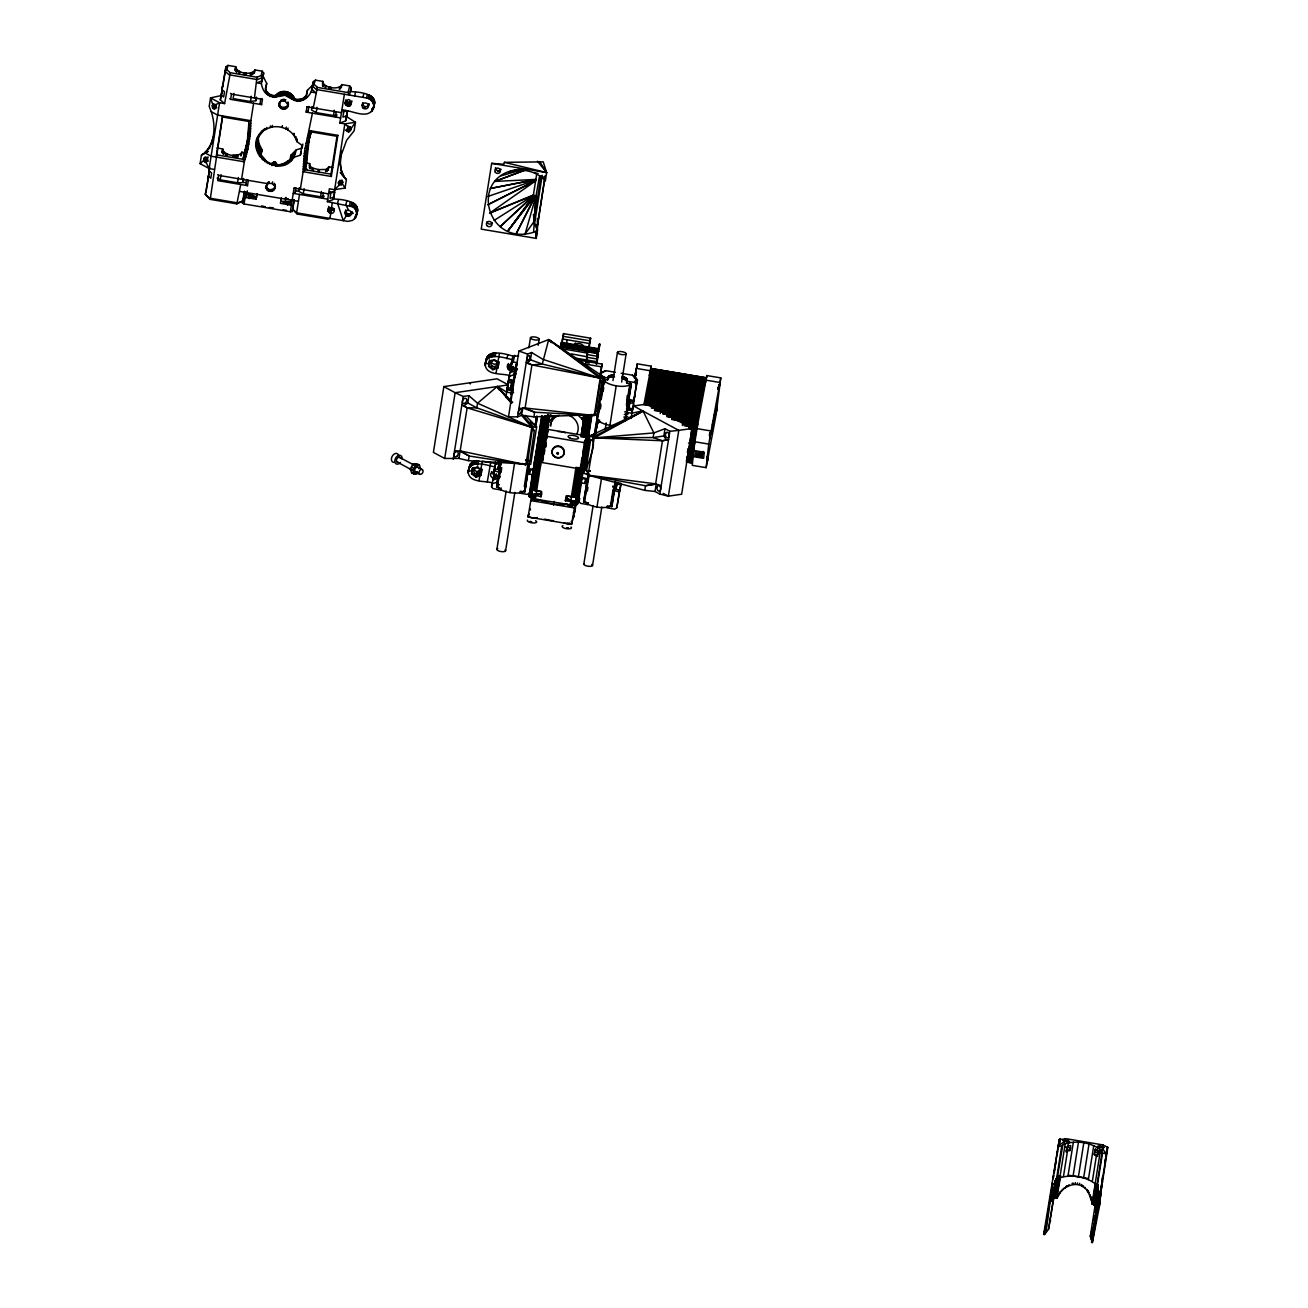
<?xml version="1.0" encoding="UTF-8"?>
<svg xmlns="http://www.w3.org/2000/svg" width="1308" height="1308" viewBox="0 0 1308 1308"><rect width="100%" height="100%" fill="white"/><g stroke="black" fill="none" stroke-linecap="round" stroke-linejoin="round"><path stroke-width="1.5" d="M302.818 144.043L302.181 147.984L296.213 149.88C288.561 186.995 234.246 151.303 265.164 128.478L259.327 135.689L257.006 140.921M260.406 157.434L262.205 150.207L258.788 143.21L258.199 137.487M340.391 172.656L346.407 179.605L345.034 188.09L334.39 189.644L329.371 188.793L327.343 201.628L353.307 206.975L355.94 210.081L356.741 213.956L355.531 217.684L352.588 220.382L347.797 221.395L296.605 212.828L292.779 209.215L294.3 199.617M356.381 214.234C363.215 200.811 340.129 199.094 333.213 199.029L334.684 192.211L331.807 191.736M322.438 83.352L322.765 81.374L315.457 80.148L313.446 81.505L312.367 85.87L316.176 89.484L366.534 97.969C371.472 98.607 375.216 104.133 373.287 108.875C366.976 120.238 351.46 109.594 341.846 110.183M373.434 106.847C380.252 93.424 357.182 91.707 350.266 91.625M491.546 486.69L492.495 482.914C484.925 480.51 468.526 483.257 468.117 471.42C469.85 458.765 488.178 465.583 495.013 466.972L494.228 471.975A3.172 2.992 14 0 0 490.614 474.395A3.172 2.992 14 0 0 493.279 477.894L491.546 486.69L493.018 488.62L500.85 489.944L501.16 487.966M512.474 389.326L512.622 390.193L506.964 389.244L507.226 387.593L511.542 388.329L512.376 383.064L508.06 382.328L509.531 375.527C501.961 373.123 485.562 375.87 485.154 364.016C486.887 351.378 505.215 358.196 512.066 359.569L512.066 364.818M486.02 361.368C486.543 348.091 506.229 354.108 512.932 356.119L518.622 355.989M300.349 189.153L303.129 171.708L305.271 169.795L306.252 165.822L309.898 132.925M520.077 169.288C467.594 173.637 485.693 247.408 533.599 232.268L535.986 195.987L539.419 176.662M241.555 179.245L244.334 161.8L242.994 159.298L247.392 140.626L248.994 121.464L250.858 120.696L253.621 103.25M266.096 187.665L266.848 183.839L266.096 187.665C267.29 194.107 276.544 191.262 275.252 185.245L274.974 184.183L274.827 186.962M274.5 189.088L275.252 185.245M287.547 106.864L288.316 103.021C289.771 112.112 275.121 109.774 279.912 101.615L279.16 104.346M279.144 105.441L279.585 102.645M332.346 202.478L331.562 207.482A3.172 2.992 14.1 0 1 334.227 210.964A3.172 2.992 14.1 0 1 330.613 213.4L327.948 210.702L328.815 206.468M344.985 103.299C351.362 91.102 353.961 114.221 344.985 103.299L345.852 99.849L348.533 102.547L351.476 101.534L350.609 104.983M513.93 368.071C512.115 373.859 504.25 367.94 508.534 363.559M214.152 169.386L209.149 168.536L200.108 163.663L201.432 155.162L204.718 152.758L211.111 156.208L244.334 161.8L247.85 149.243L250.319 133.759L250.858 120.696L217.635 115.088L211.242 111.654L209.182 106.357L210.555 97.887L221.395 95.533L221.804 92.901M337.856 135.345L337.006 136.31L311.271 131.961L309.653 130.604L337.856 135.345L331.333 176.466L303.129 171.708L304.65 150.861L312.416 113.158M706.729 458.176L707.824 458.356L708.331 455.429L707.17 462.313L708.02 457.702M716.719 410.074L717.144 406.853L715.999 413.802L716.686 409.371M719.302 385.795L719.204 385.32A2.175 1.962 6.3 0 0 718.844 384.666M536.362 232.53L536.198 238.399L481.23 229.129L491.677 163.353L503.694 164.236L504.414 162.339L543.229 161.865L546.646 172.607L545.354 180.684C536.329 170.857 521.401 167.915 508.877 171.937L520.682 169.19M541.038 175.877L533.697 222.098L525.048 234.067L535.986 195.987L533.386 194.99L536.82 173.359M340.521 156.666C339.818 163.925 340.293 171.773 344.871 177.79M707.759 457.424L707.383 460.056M709.786 433.651L709.917 432.507L709.606 433.978A2.175 0.932 10.3 0 1 710.211 434.223C708.642 448.431 711.781 424.037 710.489 435.008L710.375 433.831M718.975 387.675C720.953 375.854 717.683 397.845 719.04 385.713A2.175 0.932 10.3 0 0 718.664 385.419M1102.464 1176.791L1099.292 1207.12L1092.36 1242.6L1091.33 1239.494L1099.587 1191.474L1097.935 1191.196L1097.706 1188.629M538.144 437.33L539.779 439.275L544.537 440.763L545.747 447.156M1098.131 1206.352L1099.26 1206.957L1102.17 1181.124M617.065 483.519L615.25 489.225L616.281 488.195L615.3 485.693M629.164 401.589L628.151 407.982L629.132 407.54L628.412 404.777M598.655 349.22L599.522 344.02L596.301 364.196M536.215 423.956L536.869 419.198L535.446 424.855L536.215 416.811M597.037 356.316L597.445 357.607L599.162 347.241L597.184 355.286M599.522 344.02L598.966 349.334L561.132 343.056L560.151 348.32M536.656 233.037L536.198 238.399L535.74 234.41M536.95 229.456L545.06 175.877L545.354 180.684L543 176.678M715.966 411.35A2.175 0.932 10.3 0 1 715.476 411.448L715.296 411.971A2.175 1.962 6.3 0 0 716.065 411.464L716.473 410.728L716.032 411.775A2.175 1.962 6.3 0 1 715.263 412.298L715.1 412.233M717.7 388.77L717.912 388.394A2.175 1.962 6.3 0 0 718.681 387.871L718.648 388.198A2.175 1.962 6.3 0 1 717.879 388.721L718.027 387.037M596.939 357.525L598.688 347.241M1102.399 1181.467L1099.129 1206.793L1100.077 1196.853M586.098 361.809L586.883 357.051M571.351 353.879L586.932 356.741L587.194 354.893M562.113 348.778L587.505 353.127L587.668 351.901L597.592 353.569M1046.106 1231.858L1052.613 1183.56L1044.536 1234.539L1043.653 1234.392L1059.3 1139.611L1066.69 1138.794L1102.399 1144.827L1107.565 1147.149L1106.454 1153.787L1102.513 1153.133L1102.252 1151.285C1092.262 1142.146 1075.323 1139.742 1062.832 1144.631L1061.704 1146.249L1048.558 1229.291L1044.536 1234.539M216.866 147.968L222.736 148.948C223.063 155.652 238.873 158.039 241.866 152.169L244.874 152.676M220.709 97.282L222.344 89.86L221.101 94.814L223.684 97.021L224.518 91.756L221.935 89.549L225.957 66.757L227.952 65.4L235.783 66.724C236.11 73.412 251.921 75.815 254.913 69.945L262.221 71.172L263.709 73.117L261.387 83.63C263.905 98.149 274.32 97.92 285.079 95.222C294.333 101.206 304.126 105.065 311.124 92.001L313.446 81.505M513.782 379.827L513.979 381.642L508.321 380.693L508.06 382.328M631.274 383.931L626.745 383.162L626.27 380.366L621.84 378.143L622.167 376.164L626.581 378.388L627.055 381.2L634.887 382.508L636.375 384.454L633.84 400.395L628.788 399.545L629.034 397.469L627.333 395.457M1096.153 1209.066L1098.066 1189.037L1095.139 1205.894L1096.153 1209.066L1098.409 1190.247M1101.025 1186.912L1100.649 1190.885L1102.497 1181.778M536.378 195.84L533.697 222.098L537.474 230.322L536.198 238.399L535.822 232.497M341.224 151.303L340.243 164.644L340.325 156.388M707.71 459.01L706.614 458.83M707.824 458.356L706.696 458.487M710.146 436.185L710.424 433.994M716.506 410.63L716.637 409.061M716.653 409.764L716.424 409.29A2.175 0.932 10.3 0 0 716.048 409.012M598.639 347.666L598.966 349.334L600.078 344.184M1098.884 1206.63L1099.946 1196.771M635.999 375.625L636.424 371.685M636.865 367.761L637.307 363.82L651.221 366.175L649.226 375.412L704.898 384.797L706.876 375.559L720.79 377.898L716.097 414.62L706.14 467.675L692.226 465.337L694.826 441.761L708.74 444.099L706.14 467.675M687.011 456.329L686.389 462.035L692.472 463.048M687.436 452.519L687.861 448.709M687.256 462.182L692.553 423.04L701.415 376.949M688.122 462.329L693.42 423.187L702.282 377.096M688.989 462.476L694.286 423.334L703.148 377.244M689.856 462.623L695.169 423.481L704.015 377.391M690.738 462.77L696.036 423.629L704.881 377.538M691.605 462.918L696.902 423.776L705.764 377.685M701.971 457.293L702.478 452.731L695.513 451.554L695.006 456.116L701.971 457.293L703.034 451.424M706.582 459.141L707.334 459.778A2.175 0.932 10.3 0 1 706.909 459.925M1053.578 1175.532L1053.202 1178.851L1053.676 1175.352M597.543 356.397L597.413 357.575L598.606 347.438M711.895 428.632L711.732 430.528L712.337 427.847M714.168 416.794L714.332 414.914L714.005 416.238M341.339 151.368L340.669 156.6L346.604 140.316L354.157 130.784L355.465 122.298L346.636 116.641L345.541 121.023L339.818 123.017L344.38 94.241M1099.292 1200.597L1099.783 1196.689M546.548 434.093L548.82 419.933A89.614 2.436 -80.4 0 0 549.311 417.317M1051.894 1188.874L1052.417 1184.868M636.178 374.791L636.342 373.663M718.01 388.051L717.879 389.195L718.19 387.74M305.483 161.015L310.029 132.37M596.84 364.082L598.394 354.239L597.364 354.076M546.597 438.834L548.052 429.416L586.327 435.858L580.458 469L542.182 462.558L548.052 429.416M561.786 345.001L561.541 346.538M635.279 374.611L636.26 369.199L635.377 374.955M261.616 104.607L260.03 103.741L260.864 98.476L262.45 99.343L261.616 104.607L230.633 99.375L231.467 94.111L230.6 93.375M248.275 137.798L249.027 133.056L247.735 138.239L249.714 138.959M323.338 193.028L322.52 198.293L323.648 197.884M333.704 198.113L334.161 195.252M207.825 178.526L209.444 171.103L205.291 194.467L210.212 199.372L236.846 203.852L243.026 200.827L244.563 191.246M208.217 176.057L210.801 178.264L211.634 173.016L209.051 170.792L209.444 168.323M262.221 71.172L261.126 75.553L256.94 77.221L230.306 72.725L224.6 103.594L220.3 99.915L221.101 94.814M206.386 190.101L208.593 176.139M223.423 82.698L225.957 66.757M216.114 157.042L222.638 115.938L210.212 199.372M222.442 150.093L222.098 152.382L222.425 150.927M235.162 70.141L235.505 67.853M222.327 153.036L222.736 148.948M235.375 70.812L235.783 66.724M222.9 153.723L223.21 151.744M235.947 71.499L236.257 69.52M223.308 154.066L223.635 152.104M236.372 71.842L236.683 69.864M223.815 154.409L224.126 152.431M236.862 72.185L237.173 70.207M246.215 182.466L237.533 182.777L220.218 179.85L221.052 174.602M233.952 93.359L233.118 98.607L250.433 101.534L255.894 100.683L256.63 97.757M225.744 155.374L226.055 153.412M238.792 73.15L239.102 71.172M226.513 155.668L226.824 153.69M239.56 73.444L239.871 71.466M227.314 155.946L227.641 153.968M243.975 74.572L244.285 72.594M244.923 74.72L245.234 72.741M232.808 157.058L233.118 155.08M245.855 74.818L246.166 72.856M233.74 157.14L234.05 155.162M234.639 157.173L234.949 155.211M235.522 157.189L235.832 155.211M236.372 157.173L236.683 155.194M237.173 157.107L237.484 155.145M250.22 74.883L250.531 72.905M237.909 157.025L238.236 155.047M250.972 74.801L251.283 72.823M251.659 74.67L251.97 72.692M252.281 74.523L252.591 72.545M252.82 74.343L253.131 72.365M240.934 155.865L241.244 153.886M241.146 155.587L241.588 153.314M254.193 73.346L254.635 71.073M241.866 152.169L241.277 155.292M254.913 69.945L254.324 73.052M237.533 182.777L238.367 177.512M250.433 101.534L251.267 96.269M217.259 154.965L242.994 159.298L247.817 140.234M245.381 153.085L246.444 146.382M240.721 184.493L236.846 203.852M245.937 152.513L246.525 148.834M247.098 145.155L247.98 139.645L243.697 156.993L245.136 159.314M254.455 97.986L256.94 77.221M247.294 145.94L247.931 141.967M248.569 137.978L249.19 134.005M243.55 178.411L242.994 181.926L243.729 179M255.894 100.683L256.45 97.168M244.056 203.966L242.471 203.116L244.302 191.606L245.888 192.456L244.056 203.966L290.343 211.765L292.224 211.504L292.779 209.215M247.506 185.638L248.34 180.39L246.754 179.523L245.904 184.788L247.506 185.638L217.733 180.618L218.567 175.37L217.717 174.634M246.754 192.603L245.986 197.541L247.359 190.837M257.038 141.051L257.676 137.046M265.41 91.429L266.685 83.401L263.186 76.404M249.256 198.669L249.779 195.382L254.749 197.246L252.771 197.933L247.801 196.069L249.779 195.382M245.103 197.394L256.074 199.241L256.858 194.303M256.074 199.241L257.104 193.911M281.204 198.407L280.419 203.345L291.373 205.192M281.449 198.015L280.926 201.301L291.357 201.628M285.438 200.631L285.962 197.345M287.531 205.111L288.054 201.824L282.593 201.939L287.564 203.803L289.542 203.1L288.054 201.824M306.203 98.133L307.445 90.268L312.923 84.791M290.507 205.045L291.292 200.108M290.343 211.765L294.087 188.09L295.968 187.812L295.134 193.077L293.254 193.355L327.736 199.159M306.154 112.112L306.988 106.847L308.868 106.569L308.034 111.834L306.154 112.112L340.62 117.916M294.414 157.107L300.382 155.211L301.952 145.335L296.834 141.542C293.335 128.331 275.775 122.331 264.739 130.179M292.224 211.504L294.038 199.977L292.158 200.255M299.221 187.796L298.665 191.295L303.276 193.862L320.591 196.772L324.237 196.2M312.122 106.553L311.566 110.052L316.176 112.619L333.491 115.529L337.137 114.957M299.516 194.401L296.605 212.828L297.308 214.038L327.965 219.204L329.829 218.42L331.48 209.95A3.172 2.992 14 0 0 334.439 208.92M313.25 107.894L317.419 87.407L348.059 92.574L349.399 95.075L351.198 87.865L349.726 85.919L341.895 84.595C338.886 90.465 323.092 88.077 322.765 81.374M331.333 176.466L331.006 174.127L305.271 169.795L306.17 152.971L309.931 133.105M305.467 162.699L307.298 149.684L305.876 155.358L303.93 156.044M309.587 136.702L310.127 133.318M306.481 158.677L306.252 165.822M303.276 193.862L304.126 188.597M316.176 112.619L317.01 107.354M309.391 165.576L309.702 163.614L305.189 162.846M309.604 165.724L309.538 168.045L309.702 163.614M322.667 83.499L322.586 85.805L322.913 83.826M309.865 168.389L309.849 166.067M322.929 86.148L323.239 84.186M310.29 168.732L310.192 166.41M323.338 86.492L323.648 84.529M312.007 169.729L312.318 167.751L310.601 166.754M325.054 87.489L325.365 85.527M312.71 170.04L312.318 167.751M325.757 87.8L326.084 85.838M313.479 170.334L313.021 168.062M329.093 88.846L329.403 86.884M330.008 89.058L330.335 87.08M317.893 171.462L318.204 169.484L313.789 168.356M330.957 89.222L331.267 87.26M318.841 171.593L319.152 169.631L326.51 169.435L328.848 166.835L332.755 167.489M320.591 196.772L321.425 191.508M333.491 115.529L334.325 110.264M325.578 171.561L325.888 169.582M326.199 171.413L326.51 169.435M339.246 89.173L339.557 87.211M326.755 171.234L327.065 169.255M339.802 88.993L340.113 87.015M327.213 171.021L327.54 169.043M340.276 88.78L340.587 86.819M328.128 170.236L328.848 166.835M341.29 87.718L341.895 84.595M331.006 174.127L337.006 136.31M334.684 192.211L333.066 199.633L327.343 201.628M333.458 197.165L330.025 198.358L330.859 193.094L334.292 191.9L344.838 123.868L355.465 122.298L348.745 131.961L347.111 130.914L347.519 128.282L349.579 126.696L351.214 127.743L347.83 125.911M345.541 121.023L347.585 110.967L344.707 110.493M346.08 120.156L347.045 114.009M347.585 110.967L345.966 118.39M350.74 90.726L351.198 87.865M443.853 386.596L455.151 392.694L508.354 384.895L497.056 378.813L443.853 386.596L433.406 452.388L444.704 458.487L458.928 458.421L468.444 460.661L530.705 464.373L536.64 426.915L525.375 415.372M444.704 458.487L455.151 392.694L463.196 396.471L468.885 395.637L477.551 403.224L531.8 427.356L536.64 426.915L530.345 421.765M453.222 459.255L463.196 396.471M470.242 384.012L470.455 382.704M458.928 458.421L467.152 407.851L461.871 404.81L467.152 407.851L531.8 427.356L525.881 464.683L469.18 456.034L460.089 451.129M463.751 406.02L467.741 402.946L468.885 395.637M468.444 460.661L469.18 456.034L460.318 450.933L454.546 450.933M471.55 473.807L472.646 467.577L471.55 473.807L475.818 477.142L480.886 475.376L481.164 474.248L476.096 475.998L475.818 477.142M488.587 366.42L489.683 360.174L488.587 366.42L492.854 369.755L497.939 367.989L498.217 366.845L493.132 368.611L492.854 369.755M479.006 480.625L480.069 474.624M496.059 373.238L497.105 367.237M497.808 362.169L499.443 353.847M480.886 475.376L481.982 469.147L481.704 470.275L477.436 466.94L472.351 468.705M497.939 367.989L499.018 361.76L498.74 362.888L494.473 359.553L489.405 361.319M487.263 482.031L490.664 462.64M495.176 466.351L495.569 463.899L494.064 470.488C503.024 474.314 496.991 469.507 501.749 467.741M495.421 461.937L495.16 463.572L499.476 464.307L498.642 469.572L494.326 468.836M505.722 397.403L508.191 384.29M511.951 370.36L512.818 366.91L511.183 367.041L508.599 379.304L513.635 380.154L515.139 372.061L517.347 369.445M509.286 377.391L509.548 375.739M542.215 175.337L534.514 223.864L537.424 225.434L545.125 176.907M498.642 469.572L498.789 463.588L499.476 464.307M511.542 388.329L511.673 382.345L512.376 383.064M497.956 468.853L499.035 463.032M510.839 387.609L511.919 381.789M498.201 468.297L499.116 464.258M511.085 387.054L512 383.015M510.692 394.149L511.101 391.599M499.656 487.721L496.648 487.214L498.086 479.447L500.294 476.831M495.013 466.972L493.623 473.61C502.059 483.355 495.83 469.932 501.618 468.558L501.013 472.384M500.31 464.961L500.85 461.544M510.251 401.572L512.295 389.212L512.017 390.34L506.981 389.49M509.041 376.41L514.126 374.644L516.398 363.379M496.648 487.214L497.841 481.001M498.266 476.995L500.948 462.018M511.477 394.427L512.474 388.77M514.878 373.679L514.093 378.568L516.022 373.728M512.932 356.119L510.66 366.207L515.303 369.608L516.333 364.491M497.105 485.628L498.201 480.363M498.561 476.504L501.16 462.509L497.302 462.247M599.685 420.146L596.677 419.639L603.904 377.145L548.722 339.557L518.933 351.067L508.485 416.86L517.608 416.843L521.647 415.29L533.893 416.843L597.952 414.603L593.979 413.982M497.416 485.219L498.937 478.058M498.822 476.39L500.343 469.212M513.619 392.858L512.589 392.122L513.014 389.359M514.861 377.767L515.99 370.671M515.597 369.101L517.069 363.837M500.048 474.395L500.915 468.869M517.608 416.843L527.582 354.059L531.62 352.506L543.016 359.406L600.192 378.159L603.904 377.145L600.405 375.249M496.876 549.393L506.163 490.925M528.873 347.797L530.476 337.726M467.741 402.946L476.831 407.851L531.8 427.356L521.549 415.257L522.808 407.982L534.629 412.216L594.257 415.503L600.192 378.159L531.931 364.916L526.257 362.398L527.516 363.33L530.459 359.798L531.62 352.506M509.891 492.576L514.6 462.983M530.459 359.798L542.28 364.033L548.722 339.557L600.192 378.159L542.28 364.033L531.931 364.916L525.097 407.998L534.629 412.216L533.893 416.843M505.575 550.848L514.861 492.397M538.209 345.247L539.174 339.197A4.415 1.455 9 0 0 532.961 336.859A4.415 1.455 9 0 0 532.34 339.328A4.415 1.455 9 0 0 539.174 339.197M529.299 493.051L527.288 494.408L519.995 493.165L520.306 491.203L524.819 491.955L528.448 463.833M527.337 464.389L532.029 430.97L534.416 430.136L529.871 461.005L527.843 461.217M532.781 430.087L533.288 426.915L522.595 414.947M524.295 486.445L527.958 463.326M524.835 489.388L528.808 464.34M525.064 489.879L529.348 462.901M535.937 420.309L536.476 416.925M524.819 491.955L529.413 463.065M535.446 424.855L536.852 416.009L536.018 419.508M532.487 474.673L529.266 474.134L530.1 468.869L534.923 469.686M591.772 415.911L579.003 498.234L577.449 504.201L573.607 505.297L534.367 498.986L528.972 496.337L541.741 415.813M529.184 496.664L541.97 416.14M538.994 436.431L540.564 426.555M529.527 497.007L542.313 416.467M529.969 497.334L542.755 416.811M530.77 494.211L531.555 489.274L541.79 491.808L541.005 496.746L530.77 494.211L543.294 417.138M530.508 497.661L531.032 494.375M590.055 415.225L575.111 510.136L571.563 524.345L528.072 517.02L531.032 499.149M531.146 497.972L531.669 494.686M540.94 494.081L536.002 495.013L531.686 493.41L543.932 417.448M531.865 498.266L532.389 494.98M533.173 490.042L544.962 415.715M532.65 498.528L533.173 495.241M533.958 490.304L545.747 415.993M533.484 498.773L534.007 495.487M534.792 490.549L546.581 416.238M534.367 498.986L534.89 495.699M535.675 490.762L547.79 414.423M544.7 437.526L548.216 415.372M535.266 499.149L536.116 494.571M536.002 495.013L536.574 491.399L532.258 489.781L532.47 488.93M536.574 490.925L548.69 414.603M560.756 346.849L561.361 342.336L599.129 348.795M561.181 346.391L563.568 333.573L563.339 335.289M540.727 494.931L541.299 491.301L536.574 491.399M566.528 343.481L567.116 339.753M553.529 505.101L554.118 501.438M588.78 347.307L590.595 338.134L589.156 347.372M565.367 500.85L566.151 495.912L576.779 496.893L575.667 501.896L565.367 500.85L566.037 498.168M566.478 499.264L567.051 495.65L571.351 497.269L576.305 496.321L575.52 500.784L570.779 500.882L566.478 499.264L566.904 497.563M570.059 505.019L570.909 500.441L572.642 500.735M571.367 496.795L576.043 467.283M580.883 436.807L584.316 415.192M570.779 500.882L571.351 497.269M581.161 435.662L584.284 416.026M581.929 433.749L584.725 416.075M570.975 505.15L571.498 501.863M572.283 496.926L576.959 467.414M581.798 436.937L585.232 415.323M572.397 501.961L571.874 505.248L572.119 504.021M573.182 497.024L577.874 467.512M582.698 437.036L586.131 415.421M572.757 505.297L573.28 502.01M574.065 497.073L578.757 467.561M583.597 437.085L587.014 415.47M573.607 505.297L574.13 502.01M574.915 497.073L579.607 467.561M584.447 437.085L587.864 415.47M574.408 505.264L574.931 501.978M575.716 497.04L580.703 465.648M581.292 461.887L581.896 458.143M582.779 452.503L583.384 448.758M583.989 444.916L584.611 440.976M585.232 437.052L588.665 415.437M571.563 524.345L575.062 504.348M580.458 469L586.327 435.858M575.144 505.182L575.667 501.896M576.452 496.958L589.401 415.355M576.37 504.888L590.627 415.061M583.957 459.549L584.578 455.576M585.216 451.587L585.853 447.614M576.844 504.692L591.102 414.865M577.204 504.463L591.461 414.636M577.449 504.201L591.707 414.374M600.159 374.758L602.105 364.082L577.024 359.863M600.536 374.006L602.105 364.082M585.804 470.422L590.676 439.717C600.732 441.385 578.888 477.878 589.843 470.635M595.156 415.012L595.663 411.84L597.347 411.382L601.974 380.563L600.094 381.674L595.647 411.84M600.601 380.71L601.108 377.538L548.722 339.557L551.257 342.663M580.098 482.701L584.921 483.519L585.755 478.254L580.932 477.436M692.096 428.435L678.787 430.381L633.595 406.003L646.904 404.058L692.096 428.435L681.648 494.228L668.355 496.173L659.886 494.081L655.046 491.481L644.762 490.369L588.273 475.196L587.096 474.461L587.619 471.305M592.54 440.158L593.031 436.986L643.095 411.121L653.869 432.932L653.133 437.559L662.469 440.763L668.519 439.635L662.469 440.763L594.208 437.869L589.957 435.891L584.006 473.349L587.096 474.461M586.638 502.37L583.613 501.863L588.371 473.316M594.143 435.548L596.497 421.045L600.879 422.37M596.677 419.639L603.38 378.045M583.613 501.863L594.208 437.869L643.095 411.121L589.957 435.891L595.729 433.945M584.398 499.869L588.813 474.444M596.301 428.174L597.625 419.786M597.445 417.644L600.029 403.78M600.65 399.921L604.002 378.731M584.839 499.493L589.385 474.101M600.601 403.436L597.887 417.268M601.222 399.578L604.574 378.388M587.325 491.138L587.946 487.279M600.388 408.897L600.993 405.055M603.135 391.566L603.74 387.708M604.361 383.865L604.966 380.007M579.771 498.511L579.052 501.438L580.523 503.367L587.832 504.61L588.142 502.632M603.086 379.173L607.615 379.941L608.841 375.985L613.959 374.922M607.615 379.941L608.334 376.524M607.893 378.797L608.547 376.246M608.236 378.225L608.841 375.985M608.531 377.963L609.234 375.756M608.923 377.734L609.708 375.543M609.397 377.522L610.264 375.363M609.937 377.342L610.885 375.216M610.558 377.178L611.572 375.085M611.245 377.064L612.308 375.004M611.997 376.982L613.109 374.955M583.842 564.042L593.113 505.575M605.277 428.975L606.242 422.942M612.962 380.595L617.441 352.375M596.971 507.046L601.664 477.436M609.937 425.296L616.199 385.827M592.54 565.514L601.811 507.046M621.66 382.067L626.123 353.847A4.415 1.455 9 0 0 619.91 351.509A4.415 1.455 9 0 0 619.305 353.978A4.415 1.455 9 0 0 626.123 353.847M622.657 378.421L622.984 376.442M623.426 378.715L623.736 376.737M624.145 379.026L624.456 377.047M624.783 379.353L625.093 377.374M625.355 379.68L625.665 377.701M625.845 380.023L626.172 378.045M626.27 380.366L626.581 378.388M626.597 380.71L626.908 378.731M627.006 381.38L627.153 379.075M626.745 383.162L627.382 379.745M607.272 505.853L611.801 506.621L610.967 503.024L613.125 489.356M627.17 396.242L626.467 405.333L627.317 406.347M627.954 395.964L629.508 386.203M611.457 503.531L613.615 489.862M626.957 405.84L627.824 396.782M628.445 396.471L629.998 386.71M607.239 506.686L606.961 507.831L614.793 509.139L616.787 507.798L619.322 491.841L613.665 490.631L615.103 481.72M628.151 407.982L632.467 408.701L632.205 410.352L626.548 409.388L628.952 399.234L628.314 397.289M611.817 504.038L613.975 490.369M614.466 488.178L615.283 483.044M627.366 406.935L628.674 397.796M628.805 396.978L630.358 387.217M611.801 506.621L614.515 488.914M614.744 488.571L615.463 482.963M625.404 420.98L627.202 409.012M627.546 406.837L631.192 383.8M611.948 506.049L614.613 489.388M614.695 489.029L615.512 483.895M626.385 415.077L627.317 409.175M627.856 406.085L631.241 384.748M628.903 405.725L629.328 401.899M616.199 487.59L616.673 483.764M629.099 406.347L629.573 402.521M616.231 488.783L617.082 482.636M629.132 407.54L629.982 401.392M620.662 483.044L620.401 484.679L616.101 483.96M630.963 418.511L633.71 403.747L631.797 413.23L626.761 412.38M629.966 402.275L628.985 402.717L633.301 403.436L634.936 396.03M618.226 482.783L620.809 484.99L616.787 507.798M644.762 490.369L645.498 485.742L655.635 483.846L661.21 485.759M662.469 440.763L655.635 483.846L588.273 475.196L645.498 485.742L656.191 484.173L655.046 491.481M666.475 440.175L663.843 435.989L665.004 428.697L669.843 431.297L678.787 430.381L668.355 496.173L663.14 493.361M669.287 417.563L669.5 416.255M659.886 494.081L669.843 431.297M682.351 425.443L691.834 375.347M684.084 425.738L693.583 375.641M684.951 425.885L694.45 375.788M685.833 426.032L695.316 375.936M686.7 426.179L696.183 376.083M687.567 426.326L697.066 376.23M688.433 426.473L697.932 376.377M688.989 428.632L698.799 376.508M689.856 428.779L699.666 376.655M690.722 428.926L700.532 376.802M708.74 444.099L720.79 377.898M1053.905 1173.587L1059.3 1139.611M1054.166 1173.325L1054.804 1169.336M1055.425 1165.33L1056.063 1161.341M1057.011 1155.34L1057.649 1151.334M1058.286 1147.345L1059.562 1139.35M1058.646 1147.116L1059.921 1139.121M1059.758 1142.914L1060.396 1138.908M1051.746 1183.413L1054.264 1183.838L1055.507 1180.094L1057.436 1178.622C1069.928 1173.734 1086.883 1176.121 1096.856 1185.261L1097.919 1187.255M1056.21 1178.426L1053.381 1198.864L1050.929 1201.447L1055.981 1178.655L1055.278 1181.467M1053.872 1196.902L1053.381 1198.864L1056.929 1177.968M1053.643 1198.619L1057.371 1177.772M1048.558 1229.291L1053.643 1199.011M1053.856 1198.504L1062.832 1144.631M1054.379 1198.341L1057.976 1177.641M1054.706 1198.292L1058.335 1177.592M1055.049 1198.242L1059.006 1175.696M1064.107 1143.078L1064.941 1138.581M1055.442 1198.226L1059.415 1175.696M1055.85 1198.21L1059.84 1175.712M1059.872 1177.363L1065.268 1143.372M1056.275 1198.226L1060.281 1175.745M1060.723 1175.794L1056.7 1198.259M1058.041 1193.37L1057.142 1198.308C1061.311 1184.247 1082.419 1178.05 1088.894 1193.779C1090.381 1196.689 1092.867 1209.082 1095.63 1203.932M1066.265 1152.07L1066.805 1148.604L1068.309 1149.879L1066.821 1150.926M1063.453 1176.53L1067.541 1150.762L1069.944 1150.582L1070.614 1147.901L1065.399 1147.018M1067.541 1150.762L1066.069 1151.105L1068.849 1142.538L1062.652 1140.478L1068.113 1140.38L1069.617 1141.655L1067.622 1142.342M1069.944 1150.582L1070.729 1145.645L1068.325 1145.824M1067.949 1176.17L1073.345 1142.195M1073.034 1176.333L1078.43 1142.358M1078.381 1177.004L1083.776 1143.012M1083.596 1178.116L1088.992 1144.14M1088.354 1179.62L1093.75 1145.628M1098.377 1151.481L1097.592 1156.419L1094.289 1154.686L1095.074 1149.748L1101.81 1152.054M1094.289 1154.686L1095.483 1148.718M1092.327 1181.386L1096.415 1155.618M1097.199 1150.697L1097.706 1147.394L1104.393 1147.525L1099.423 1145.661L1097.445 1146.348L1098.933 1147.623M1100.617 1149.323L1091.935 1204.178L1092.016 1200.875L1091.739 1202.019M1092.376 1204.276L1095.646 1183.626M1092.785 1204.39L1096.055 1183.74M1093.177 1204.505L1096.464 1183.871M1093.553 1204.652L1096.823 1184.002M1102.382 1149.536L1103.265 1145.04M1093.897 1204.782L1102.252 1151.285M1094.207 1204.946L1102.513 1153.133M1094.698 1205.257L1097.739 1184.459M1094.878 1205.42L1098.148 1184.786M1091.33 1239.494L1090.3 1236.322L1097.984 1186.814M1093.651 1220.053L1094.273 1216.195M1094.878 1212.32L1095.499 1208.461M1091.493 1242.453L1099.587 1191.474M1104.688 1162.796L1105.325 1158.806M1105.963 1154.8L1106.601 1150.811M1092.36 1242.6L1107.565 1147.149M1102.48 1182.089L1107.794 1147.476M261.06 154.753L266.652 161.489L272.129 164.317L271.933 165.544L273.486 164.644L274.157 161.783L277.868 165.004M305.336 161.571L308.59 141.558M305.909 165.478L306.285 163.14L305.238 167.375L303.129 169.092M336.254 111.769L335.404 117.033L336.548 116.641M535.201 426.392L536.672 417.219M535.348 425.836L536.82 416.663M594.764 434.91L597.102 420.195M544.193 453.86L544.798 450.099M545.403 446.339L546.008 442.594A14.094 13.293 14 0 0 545.943 446.061M706.974 458.503L707.301 456.083L707.007 457.555M712.386 425.28L713.073 421.241M713.122 423.416L712.026 431.476L714.904 414.113L712.991 424.201M713.351 422.157L713.661 420.162M587.668 351.901L587.227 354.582L597.151 356.25M595.369 433.929L597.789 422.173M548.117 427.373L548.575 424.659M586.409 359.994L587.423 353.601M548.919 422.713L549.589 418.805M562.048 343.268L563.094 336.597M634.396 378.077L637.307 363.82M643.896 404.761L651.221 366.175M644.762 404.908L651.825 368.594M645.629 405.055L652.708 368.742M646.495 405.202L653.575 368.889M647.362 405.349L654.441 369.036M648.228 405.496L655.308 369.183M649.111 405.644L656.175 369.33M649.978 405.791L657.057 369.477M650.844 405.921L657.924 369.624M651.351 408.031L658.791 369.772M652.234 408.178L659.657 369.919M653.101 408.325L660.524 370.066M653.967 408.472L661.407 370.213M654.474 410.581L662.273 370.36M655.357 410.728L663.14 370.507M656.224 410.876L664.006 370.654M657.09 411.023L664.873 370.802M657.957 411.153L665.756 370.949M658.823 411.301L666.622 371.096M659.706 411.448L667.489 371.243M660.213 413.557L668.355 371.39M661.439 411.742L669.222 371.537M662.306 411.889L670.105 371.685M662.829 413.998L670.971 371.832M663.696 414.146L671.838 371.979M664.562 414.293L672.704 372.126M665.429 414.44L673.571 372.257M666.295 414.587L674.454 372.404M666.818 416.68L675.32 372.551M667.685 416.827L676.187 372.698M668.551 416.974L677.053 372.845M669.418 417.121L677.92 372.993M670.301 417.268L678.803 373.14M671.168 417.416L679.669 373.287M671.674 419.525L680.536 373.434M672.541 419.672L681.403 373.581M673.424 419.819L682.269 373.728M675.157 420.113L684.019 374.023M676.023 420.26L684.885 374.17M676.89 420.408L685.752 374.317M677.773 420.555L686.618 374.464M678.639 420.702L687.485 374.611M679.506 420.849L688.368 374.758M680.373 420.98L689.234 374.906M681.239 421.127L690.101 375.053M682.122 421.274L690.967 375.2M683.855 421.568L692.717 375.494M706.876 375.559L696.919 428.615L710.833 430.953M715.1 412.347L715.411 410.63M626.221 415.879L626.712 411.235L624.668 411.955M546.891 433.831L547.235 432.114M598.018 421.732L594.927 434.305L596.203 429.204M514.911 372.796L514.126 374.644L515.875 365.782M497.858 480.2L497.449 482.096L492.004 483.796M308.802 140.185L310.895 131.994L306.939 148.213L305.091 148.278M311.271 131.961L307.396 145.858L305.582 145.728M598.018 353.552L596.939 357.051M308.181 143.929L306.53 150.583L304.65 150.861M1050.929 1201.447L1055.654 1181.892L1054.967 1181.01M261.682 158.955L262.238 156.715M263.121 160.344L263.562 158.497M264.674 161.603L265.05 160.099M266.358 162.732L266.652 161.489M268.14 163.68L268.385 162.666M248.667 135.443L247.392 140.626L249.338 141.542M270.004 164.465L270.216 163.614M222.197 87.898L223.063 84.17M221.935 89.549L223.178 84.595M263.709 73.117L262.614 77.483L257.382 79.575L229.162 74.818L224.862 71.123L226.873 69.782L227.952 65.4M220.3 99.915L221.395 95.533M209.051 170.792L209.869 167.489M235.195 69.831L235.473 68.686M206.01 191.557L205.291 194.467L209.591 198.162L237.794 202.92L243.026 200.827L242.471 203.116M249.338 127.873L248.536 131.078L250.531 131.16M249.141 130.146L248.324 133.481L250.319 133.759M249.321 130.751L248.046 135.868L250.041 136.359M266.685 83.401L265.311 88.911C266.979 94.225 273.486 97.25 278.522 94.634L276.135 96.432L276.609 94.536C282.217 88.437 293.809 92.034 294.856 100.291M265.475 91.789L265.9 90.088M265.688 92.328L266.113 90.628M266.44 93.538L266.865 91.822M267.388 94.601L267.813 92.901M256.613 142.768L257.954 137.389L256.401 144.697M268.483 95.533L268.908 93.816M258.363 137.356L258.788 135.64M256.401 146.627L258.199 139.4M259.327 135.689L259.752 133.988M256.597 148.54L258.395 141.313M260.456 134.119L260.881 132.419M269.726 96.269L270.151 94.568M256.989 150.436L258.788 143.21M261.731 132.68L262.156 130.963M271.067 96.825L271.492 95.124M257.562 152.284L259.36 145.074M263.17 131.356L263.595 129.655M258.33 154.082L260.145 146.856M272.489 97.168L272.914 95.468M259.295 155.799L261.093 148.589M273.928 97.282L274.353 95.582M266.423 129.165L266.848 127.448M275.383 97.184L275.808 95.484M276.773 96.874L277.345 93.849M277.672 95.157L278.146 93.244M270.069 127.628L270.494 125.911M278.097 96.334L278.996 92.737M279.013 95.909L279.912 92.296M272.015 127.121L272.44 125.404M279.977 95.549L280.877 91.936M280.975 95.288L281.874 91.691M280.076 102.4L281.318 99.948L279.487 103.316M281.988 95.124L282.888 91.527M279.422 106.504L279.569 103.741M279.977 107.469L279.847 104.803M283.019 95.059L283.918 91.446M280.893 101.664L282.332 99.457M280.779 108.286L280.402 105.768M284.049 95.092L284.948 91.478M281.907 101.157L283.444 99.212M284.572 95.157L285.471 91.544M285.079 95.222L285.978 91.609M281.76 108.875L281.204 106.569M283.019 100.929L284.163 100.978L284.588 99.261M285.585 95.32L286.485 91.724M286.092 95.435L286.992 91.822M282.855 109.202L283.28 107.485L286.55 106.798L288.283 104.117M287.891 104.722L285.275 101.305L285.7 99.604M287.09 95.746L287.989 92.132M284.016 109.251L284.441 107.534M288.038 96.154L288.937 92.541M285.128 109.005L285.553 107.305M288.954 96.645L289.853 93.031M286.125 108.515L286.55 106.798M266.374 188.744L266.521 185.965M271.933 165.07L274.157 161.783M287.613 103.659L288.038 101.959M266.113 186.586L268.271 182.188L267.453 182.924M282.021 127.399L282.446 125.682M286.959 107.779L287.384 106.062M289.82 97.217L290.719 93.604M266.93 189.709L266.799 187.028M267.846 183.888L269.284 181.681M290.621 97.855L291.521 94.241M267.731 190.51L267.355 187.992M273.928 165.511L274.827 161.898M276.462 163.108L275.759 165.985L274.745 164.824L275.465 161.963M291.341 98.574L292.24 94.961M268.712 191.099L268.156 188.81M293.483 96.579L293.008 98.476L292.894 95.746M292.436 99.506L292.861 97.806L291.766 96.874L292.42 97.642M269.808 191.426L270.233 189.725L273.503 189.039L275.236 186.341M274.549 185.9L272.211 183.529L272.636 181.828M285.831 128.789L286.256 127.089M293.957 97.446L293.875 100.275M270.952 191.475L271.377 189.774M293.662 100.275L294.365 98.378M272.064 191.246L272.505 189.529M287.613 129.754L288.038 128.037M273.993 184.918L274.418 183.218M295.003 100.847L295.428 99.13L292.861 97.806M273.078 190.739L273.503 189.039M273.895 190.003L274.32 188.303M296.409 101.206L296.834 99.49L302.475 98.738L306.072 95.795M297.864 101.337L298.289 99.637M299.303 101.256L299.728 99.555M300.709 100.961L301.134 99.261M302.05 100.454L302.475 98.738M293.564 135.035L293.989 133.334L294.676 136.67M303.276 99.735L303.701 98.035M304.355 98.852L304.78 97.135M304.731 98.411L305.156 96.71M289.231 162.29L291.046 155.063L296.213 149.88M295.624 138.386L296.049 136.686M305.647 97.495L307.445 90.268M296.393 140.185L296.818 138.468M296.834 141.542L297.259 139.825M311.124 92.001L315.653 92.77L311.844 89.157L315.457 80.148M300.382 155.211L301.281 151.597M311.19 131.421L310.487 134.25L308.835 133.073M306.988 152.333L305.647 157.745L303.669 158.644M306.726 155.047L305.451 160.148L303.44 161.244M306.53 157.728L305.32 162.552L303.276 163.86M299.385 188.385L298.665 191.295L295.445 190.755M306.383 160.426L305.255 164.972L303.178 166.476M328.243 169.942L328.537 168.797M345.181 104.068L346.048 100.618M348.059 92.574L349.726 85.919M345.59 104.771L346.457 101.321M346.162 105.343L347.029 101.893M346.865 105.768L347.732 102.318M347.666 106.013L348.533 102.547M348.484 106.046L349.35 102.596M349.285 105.883L350.152 102.416M350.021 105.507L350.871 102.057M351.034 104.329L351.901 100.863M354.615 95.958L355.482 92.508M327.948 210.702L328.798 207.236L331.48 209.95M328.144 211.455L329.011 208.005M328.537 212.158L329.403 208.708M329.126 212.746L329.976 209.28M334.292 191.9L335.11 188.597M329.829 213.155L330.679 209.705M331.137 212.092L332.085 208.315M362.888 97.348L363.738 93.898M338.429 199.895L337.578 203.345L343.301 220.676L346.326 215.689L346.26 212.73A3.172 2.992 14 0 1 345.672 210.49A3.172 2.992 16.7 0 1 345.819 209.918M362.136 105.408L362.708 103.087M366.534 97.969L367.401 94.519M368.153 98.394L369.019 94.944M368.921 98.721L369.788 95.271M369.657 99.114L370.524 95.664M368.398 106.455L368.97 104.15M370.36 99.572L371.21 96.122M370.998 100.095L371.864 96.645M346.702 201.285L345.835 204.751L348.696 210.359M371.586 100.683L372.453 97.217M372.126 101.305L372.976 97.855M372.584 101.975L373.45 98.525M345.099 212.795L345.672 210.49M372.976 102.694L373.843 99.228M373.303 103.43L374.153 99.98M345.672 215.052A3.172 2.992 14 0 1 347.061 210.506A3.172 2.992 14 0 1 351.378 213.073A3.172 2.992 14 0 1 347.748 216.294L345.672 215.052L346.26 212.73M371.57 111.54L371.848 108.629M345.868 215.28L346.457 212.959M373.532 104.199L374.399 100.749M346.097 215.493L346.669 213.188M372.11 110.935L372.96 107.485M373.696 104.983L374.562 101.534M372.96 109.61L373.826 106.161M373.777 105.768L374.644 102.318M346.587 215.853L346.914 213.368M373.287 108.875L374.644 103.119M346.865 216L347.176 213.547M349.481 205.356L350.348 201.906M347.16 216.131L347.438 213.694M347.454 216.229L347.732 213.809M347.748 216.294L348.337 213.972A3.172 2.992 14 0 0 351.934 211.536L351.362 213.858M351.1 205.797L351.966 202.331M351.885 206.124L352.735 202.658M352.62 206.517L353.471 203.051M353.307 206.975L354.174 203.525M353.961 207.498L354.811 204.032M354.55 208.07L355.4 204.62M355.073 208.691L355.94 205.242M355.547 209.378L356.397 205.912M355.94 210.081L356.79 206.631M356.25 210.817L357.117 207.367M354.533 218.927L355.923 214.888L355.057 218.338M356.495 211.585L357.346 208.136M356.659 212.37L357.509 208.92M356.741 213.171L357.591 209.705M355.923 216.997L357.591 210.506M356.234 216.278L357.509 211.291M486.511 358.261L485.235 363.232L488.996 363.869L489.306 362.529M485.154 364.818L486.838 357.525M485.235 365.602L486.102 362.152M486.363 360.289L487.23 356.839M486.838 359.651L487.688 356.185M487.361 359.046L488.227 355.596M487.949 358.506L488.816 355.04M488.603 358.016L489.454 354.566M489.29 357.591L490.157 354.141M490.042 357.231L490.892 353.781M490.811 356.953L491.661 353.503M491.612 356.741L492.462 353.291M490.811 362.986L491.399 360.665M492.429 356.61L493.296 353.16M493.263 356.561L494.13 353.111M494.931 356.692L495.797 353.225M468.117 471.42L470.177 464.226L475.425 460.694L474.559 464.144M468.117 472.204L469.785 464.929M469.327 467.692L470.177 464.226M468.199 473.006L469.049 469.539M469.785 467.038L470.651 463.588M493.966 369.363L494.359 368.186M470.324 466.433L471.174 462.983M470.913 465.893L471.763 462.443M471.55 465.403L472.417 461.953M497.073 364.049L497.661 361.727A3.172 2.992 14 0 1 493.901 364.131A3.172 2.992 14 0 1 491.448 360.387M472.253 464.978L473.12 461.528M472.989 464.634L473.856 461.184M472.27 469.915L471.959 471.256L468.199 470.618M473.758 464.356L474.624 460.89M498.332 365.439L498.626 364.294M480.608 469.114L480.036 471.436A3.172 2.992 14 0 1 478.793 473.365L476.439 473.872A3.172 2.992 14 0 1 473.774 470.373L474.346 468.068M475.393 464.013L476.243 460.563M476.21 463.948L477.077 460.498M477.878 464.078L478.744 460.629M477.436 466.94L477.714 465.811M476.439 473.872L477.011 471.55A3.172 2.992 14 0 1 474.51 467.496M476.75 473.905L477.322 471.583L479.366 471.06A3.172 2.992 14 0 0 480.641 468.82M477.06 473.921L477.633 471.599M477.371 473.888L477.943 471.583M477.665 473.839L478.238 471.534M477.96 473.774L478.548 471.452M478.254 473.659L478.826 471.354M506.85 358.686L507.7 355.236M478.532 473.529L479.104 471.223M478.793 473.365L479.366 471.06M481.05 468.411L480.772 469.556L482.39 461.25L495.879 463.506M481.295 472.826L481.573 471.697M507.651 367.793L508.518 364.343L511.183 367.041M507.847 368.562L508.714 365.112M508.256 369.265L509.106 365.815M508.828 369.837L509.695 366.387M509.531 370.262L510.398 366.812M510.66 366.207L511.608 362.447M511.117 363.346L513.128 361.989L514.78 355.335M511.15 370.54L512.017 367.09M507.226 387.593L508.452 382.639L506.556 392.122L511.608 392.972M512.687 370.001L513.537 366.551M493.623 473.61L494.555 469.834M494.113 477.927L495.781 474.314L494.914 477.763L493.279 477.894L494.146 474.444A3.172 2.992 14.1 0 1 491.465 471.73M494.914 477.763L496.5 473.954M498.822 473.169L497.073 482.031L498.021 478.27L492.936 480.036M499.116 471.583L499.411 470.455M535.757 422.222L537.097 416.794M535.822 424.593L536.574 421.585M519.995 493.165L520.273 492.037M529.266 474.134L530.345 469.752L533.566 470.291M535.691 456.034L534.367 462.345L540.662 465.174M530.296 490.026L528.972 496.337M548.788 417.971L549.213 416.271L547.97 419.116L551.518 415.208M545.06 434.992L545.714 432.376M544.978 436.578L545.877 432.964L547.104 436.234M550.079 416.533L550.505 414.816M544.537 440.763L544.39 439.537M531.686 493.41L532.111 491.694M544.733 442.921L544.815 439.635M528.072 517.02L528.955 513.472M542.182 462.558L543.458 457.44M533.844 497.563L533.55 498.789A2.649 0.883 9 0 0 533.55 500.261A2.649 0.883 9 0 0 537.392 500.735A2.649 0.883 9 0 0 536.869 499.362M541.005 496.746L541.676 494.064M583.973 422.239L581.896 418.887L582.322 417.187M583.025 420.522L583.45 418.805L584.398 420.538M615.414 372.289L605.898 370.687L601.713 372.355L600.617 376.737L607.926 377.963M584.398 464.242L582.6 470.471L575.455 471.027M575.52 500.784L575.945 499.084M575.994 501.831L576.746 498.789M595.451 431.836L598.034 421.323M584.921 483.519L586.017 479.137L581.193 478.319M587.832 504.61L588.453 502.893M628.004 400.477L633.562 401.801M634.887 382.508L635.982 378.143L632.532 375.183L621.12 373.254M636.375 384.454L637.454 380.072L635.982 378.143M633.301 403.436L637.454 380.072L632.532 375.183M614.286 490.99L614.564 489.862M620.809 484.99L619.305 491.595L619.567 489.944L615.25 489.225M619.322 491.841L620.417 487.459M683.152 373.875L674.29 419.966L697.769 423.923L694.581 444.033L688.482 443.02M1043.653 1234.392L1045.877 1225.498M1058.009 1196.33L1060.559 1191.523L1060.281 1192.651M1059.055 1194.449L1059.333 1193.305M1061.687 1190.999L1061.556 1190.329M1063.24 1189.463L1063.518 1188.318M1064.941 1188.073L1067.066 1185.718L1066.788 1186.846M1066.298 1187.174L1066.576 1186.029M1068.734 1185.8L1069.028 1184.656M1072.936 1184.23L1073.214 1183.086L1072.037 1183.462M1075.127 1183.724L1075.405 1182.595M1077.269 1184.083L1077.547 1182.955M1079.411 1184.443L1079.689 1183.315M1081.34 1185.637L1081.618 1184.508L1082.321 1186.389M1083.138 1186.994L1083.433 1185.865M1084.822 1188.498L1085.1 1187.37M1086.703 1190.607L1086.997 1189.479L1089.188 1192.651M1087.716 1191.915L1087.994 1190.77M1089.907 1195.741L1090.185 1194.613M1090.725 1197.785L1091.003 1196.657L1091.33 1199.877M1090.3 1236.322L1092.736 1227.558M275.939 165.756L284.277 163.337L289.902 159.609M290.801 161.113L292.616 153.886M292.224 159.805L294.038 152.578M293.515 158.35L295.33 151.123M545.436 438.049L546.335 434.436M594.895 435.008L595.761 431.558M277.966 165.805L278.179 164.955M279.977 165.675L280.223 164.661M287.547 163.304L288.12 161.08M281.956 165.348L282.266 164.121M283.901 164.857L284.277 163.337M285.765 164.17L286.223 162.323M207.988 151.254L204.718 152.758C215.509 142.409 215.673 125.045 211.242 111.654M307.838 146.316L306.17 152.971L304.257 153.445M244.956 152.039L243.975 155.325M327.965 209.918L329.207 207.972L331.562 207.482M507.668 367.008L508.91 365.079L511.264 364.572M496.893 475.458L495.634 477.404M211.422 142.932L213.793 135.672M719.057 387.462L718.909 386.367M709.819 436.709L710.081 434.877A2.175 0.932 10.3 0 0 709.476 434.469L710.408 434.534M710.244 435.858L709.901 436.61M342.827 182.303L341.404 184.739L339.279 185.049L338.576 182.924L339.998 180.488L342.124 180.177L342.827 182.303L339.442 180.471M212.272 105.588L213.531 103.806L215.346 104.771L215.885 107.534L214.61 109.332L212.812 108.351L212.272 105.588L216.261 105M203.803 158.873L205.078 157.091L206.877 158.055L207.432 160.835L206.157 162.617L204.359 161.636L203.803 158.873L207.808 158.284M511.739 393.43L512.589 392.122M1058.286 1195.201L1056.521 1197.049M586.851 445.538L583.679 446.878M535.561 196.037L516.235 233.674L535.119 195.987L507.749 231.14L533.827 195.66L500.196 226.627L533.566 195.35L489.813 213.024L535.626 180.88L487.688 204.833L535.544 180.488M260.619 152.971L262.205 150.207M418.07 473.561L414.08 474.15L411.595 472.809L410.271 468.836L412.936 464.258L416.925 463.686L419.41 465.027L420.735 469M414.08 474.15L412.756 470.177L415.421 465.599L419.41 465.027M208.054 149.374L212.681 141.755M275.367 96.073L276.609 94.536M343.35 112.047L343.268 110.248M330.237 193.551L330.368 191.491M204.718 152.758L209.869 147.673M605.898 370.687L599.718 373.712L601.713 372.355M334.39 189.644L339.279 185.049M200.108 163.663L203.852 160.328L207.841 159.739M512.687 402.406L497.187 386.53L477.551 403.224L476.831 407.851L467.152 407.851M497.89 171.593L500.784 169.288M270.985 163.843L272.882 162.519M1058.286 1145.677L1064.14 1141.753M494.081 220.447L533.566 195.35M201.432 155.162L207.988 151.63M203.345 153.935L206.533 152.284M533.599 232.268L537.474 230.322L537.375 218.371M215.346 104.771L219.581 102.76L224.6 103.594M489.813 213.024L533.386 194.99M665.004 428.697L653.869 432.932L594.208 437.869L653.133 437.559L663.843 435.989M535.659 179.736L490.271 188.499L535.855 179.409L494.816 181.436L527.01 169.321M494.816 181.436L526.813 169.517M347.192 110.657L343.759 111.85L342.909 117.115L346.342 115.922M539.844 494.179L534.367 494.277M1098.115 1153.869L1096.137 1154.572L1097.003 1156.01M353.34 213.204L348.271 214.97L347.258 214.169M509.989 372.633L515.058 370.883M487.835 196.478L535.544 180.112M248.945 123.884L250.858 123.312M501.177 175.795L522.709 169.566M517.445 170.154L521.205 169.272M631.797 413.23L642.637 410.876M268.859 183.382L272.211 183.529M248.863 126.287L250.809 125.928M699.388 453.189L700.042 453.255M212.305 107.043L216.294 106.455M212.812 108.351L216.801 107.779M204.261 157.696L208.25 157.107M204.359 161.636L208.348 161.064M624.276 414.505L628.102 413.933M623.851 417.056L627.709 416.484M411.595 472.809L416.075 473.856M516.268 368.905L517.445 368.823M499.215 476.308L500.392 476.21M518.933 408.521L525.097 407.998L594.257 415.503M248.716 128.691L250.695 128.544M612.798 376.917L614.531 376.917M566.609 527.811L568.506 527.778M699.6 453.189C696.101 453.892 704.047 454.546 699.502 452.977M699.747 455.756L699.306 455.674M494.146 474.444L494.964 474.477M590.104 470.88L586.082 470.7L590.121 471.272M273.372 207.858L269.383 207.449M696.804 453.304L698.39 454.138L695.84 453.565L697.932 453.958L697.05 454.301M276.119 164.988L274.745 164.824M534.727 173.065L538.046 173.474M318.204 169.484L319.152 169.631M261.387 83.63L256.858 82.862L262.091 80.785L262.614 77.483L261.126 75.553M231.467 94.111L262.45 99.343M306.988 106.847L341.453 112.652M339.818 123.017L344.838 123.868L348.451 127.203M223.259 117.131L248.994 121.464M491.677 163.353L546.646 172.607L539.664 161.62M218.567 175.37L268.173 183.725M294.087 188.09L328.57 193.895M284.866 198.276L288.349 198.865M239.626 191.409L298.42 201.318M246.836 194.124L252.755 195.121L256.581 197.197M283.035 209.787L286.517 210.375M563.552 333.638L590.562 338.183L589.908 340.816L562.881 336.27M562.358 338.952L589.385 343.513M567.263 343.939L571.187 344.593M575.111 345.247L579.035 345.917M582.959 346.571L586.883 347.241M590.807 347.895L594.731 348.566M561.05 343.432L598.345 349.71M560.952 343.873L598.23 350.168M560.838 344.396L598.116 350.675M560.707 344.985L598.018 351.28M598.933 351.59L597.821 351.378M560.658 345.214L597.936 351.492M560.592 345.541L597.87 351.819M560.527 345.933L597.805 352.212M560.445 346.375L597.723 352.653M560.364 346.833L597.642 353.111M586.769 357.264L597.2 359.03M650.959 368.447L706.631 377.832M576.664 358.31L596.742 361.662M636.162 368.365L650.076 370.72M705.748 380.105L719.662 382.443M585.853 362.43L589.336 363.019M582.142 363.559L601.418 366.812M513.128 361.989L517.036 362.659M627.17 409.747L632.222 410.598M709.23 435.237L710.309 435.433M550.128 415.584L555.916 416.549M548.82 419.933L552.434 420.555M693.861 450.508L704.293 452.257L703.622 458.356L693.191 456.59M546.352 436.234L584.627 442.676M536.296 452.192L537.163 452.339M615.022 482.08L618.782 482.717M530.688 500.572L574.163 507.896M1057.747 1145.579L1061.704 1146.249M1094.96 1152.005L1100.175 1152.871M1068.75 1175.222L1088.076 1178.475M306.121 143.161L307.903 143.504M1092.229 1203.033L1093.128 1203.213M525.554 460.4L529.495 461.152L525.669 459.991M460.318 450.933L525.881 464.683L522.154 463.506M265.393 206.778L261.535 205.863M696.673 455.053L697.932 455.658L696.232 455.936M272.129 164.317L273.486 164.644M504.414 162.339L546.646 172.607L537.49 161.211M295.428 99.13L296.834 99.49M284.163 100.978L285.275 101.305M282.185 107.158L283.28 107.485M269.137 189.398L270.233 189.725M525.996 459.844L529.871 461.005M306.726 140.626L308.475 141.166M1049.523 1219.988L1050.684 1220.756M518.933 351.067L527.582 354.059M527.516 363.33L531.931 364.916M697.327 455.053L695.382 455.07L696.15 455.691M695.921 455.822L697.393 455.38M530.1 521.303L531.816 521.957M307.364 138.092L309.097 138.844M347.895 127.187L351.296 129.018M347.405 128.544L350.789 130.375M346.473 129.623L349.857 131.454M345.361 130.13L348.745 131.961M338.952 181.828L342.336 183.66L345.034 188.09M338.02 182.907L341.404 184.739M414.93 463.98L417.416 465.305M412.936 464.258L415.421 465.599M399.79 457.44L413.688 464.929M417.154 466.809L422.37 469.621A2.649 1.815 -61.6 0 1 421.699 473.888A2.649 1.815 -61.6 0 1 419.034 472.188A2.649 1.815 -61.6 0 1 422.37 469.621M410.271 468.836L412.756 470.177M397.125 462.002L411.006 469.49M414.489 471.371L419.688 474.183M217.144 178.15L220.218 179.85M308.083 135.574L309.767 136.539M246.983 142.981L248.896 144.109M497.71 386.465L506.556 392.122M307.053 169.419L305.712 168.405M246.542 145.352L248.406 146.676M306.513 110.69L308.034 111.834M709.77 433.291L709.803 432.964A2.175 1.962 6.3 0 1 710.342 433.7M365.324 107.583L364.294 106.782M278.604 105.245L281.694 107.665M265.54 187.469L268.647 189.889M488.881 365.275L493.132 368.611M471.828 472.662L476.096 475.998M577.629 414.718L581.896 418.887M612.912 486.036L614.646 488.08M612.782 486.854L614.286 488.424M226.873 69.782L230.306 72.725M229.767 98.64L230.633 99.375M246.067 147.706L247.85 149.243M567.672 498.871L569.16 500.146M314.361 84.529L317.419 87.407M294.267 211.16L297.308 214.038M245.528 150.044L247.261 151.777M340.44 172.542L343.857 176.204L341.061 169.778M498.937 389.784L497.187 386.53L511.886 402.995M341.682 174.16L346.407 179.605M497.187 386.53L511.281 403.158M244.956 152.366L246.607 154.311M707.791 458.127L707.595 457.816A2.175 0.932 10.3 0 0 706.974 457.391M244.351 154.687L245.904 156.829M1102.415 1148.211L1105.93 1153.705M629.442 399.823L629.851 400.771M206.157 162.617L209.149 168.536L219.581 102.76L210.555 97.887L212.713 104.411M707.775 457.898L707.726 457.293A2.175 1.962 6.3 0 0 707.187 456.557L707.154 456.868A2.175 1.962 6.3 0 1 707.693 457.604M624.39 418.364L624.766 419.59M291.046 155.063L291.373 156.633M545.011 441.793L545.42 443.919M339.786 159.805L341.584 171.888M533.419 214.479L533.877 218.469M492.397 222.622A2.829 2.665 14 0 1 487.017 221.722M500.85 169.337A2.829 2.665 14 0 1 495.487 167.735M417.399 471.583A2.649 1.815 -61.7 0 1 414.767 470.896A2.649 1.815 -61.7 0 1 416.434 467.365A2.649 1.815 -61.7 0 1 418.773 468.656M412.429 467.888A2.649 1.815 -61.7 0 1 412.723 467.267M394.362 462.329A4.758 3.27 -61.6 0 1 391.419 458.797A4.758 3.27 -61.6 0 1 395.13 453.614A4.758 3.27 -61.6 0 1 398.727 456.23M398.057 462.182A2.649 1.815 -61.6 0 1 396.913 458.732A2.649 1.815 -61.6 0 1 400.379 458.225M400.493 462.476A4.758 3.27 -61.6 0 1 394.983 462.394A4.758 3.27 -61.6 0 1 398.204 455.56A4.758 3.27 -61.6 0 1 402.047 459.19M573.885 515.663A4.758 1.586 9 0 1 572.675 517.396M574.653 510.741A4.758 1.586 9 0 1 573.444 512.474M530.574 509.973A4.758 1.586 9 0 1 530.394 508.73M569.716 499.689A2.649 0.883 9 0 1 568.637 498.969M571.04 527.042A4.758 1.586 9 0 1 566.397 528.677A4.758 1.586 9 0 1 562.898 525.685M569.716 523.004A2.649 0.883 9 0 1 567.345 523.053M571.155 521.663A4.758 1.586 9 0 1 570.615 523.838A4.758 1.586 9 0 1 563.977 522.726M572.168 505.46A2.649 0.883 9 0 1 571.874 506.654A2.649 0.883 9 0 1 568.179 506.033A2.649 0.883 9 0 1 568.473 504.839M553.497 520.731A20.65 6.834 9 0 1 544.717 519.112M567.41 504.267A20.65 6.834 9 0 1 538.634 499.411M539.027 493.754A2.649 0.883 9 0 1 534.923 493.835M538.111 490.647A2.649 0.883 9 0 1 535.512 490.222M535.593 520.731A4.758 1.586 9 0 1 532.846 522.955A4.758 1.586 9 0 1 527.549 520.11M537.212 517.494A4.758 1.586 9 0 1 530.623 517.461A4.758 1.586 9 0 1 528.906 514.878M369.003 103.855A3.172 2.992 14 0 1 365.373 106.586A3.172 2.992 14 0 1 362.774 102.809M505.035 549.932A4.415 1.455 9 0 1 503.825 551.665A4.415 1.455 9 0 1 498.103 550.701A4.415 1.455 9 0 1 497.808 548.722M591.772 564.435A4.415 1.455 9 0 1 588.894 566.331A4.415 1.455 9 0 1 583.989 563.781M610.493 503.171A13.227 4.382 9 0 1 599.538 507.39A13.227 4.382 9 0 1 584.987 500.572M615.005 425.819A13.227 4.382 9 0 1 597.952 418.838M629.72 381.969A13.227 4.382 9 0 1 618.766 386.171A13.227 4.382 9 0 1 604.214 379.369M608.792 376.998A13.227 4.382 9 0 1 613.256 376.786M623.246 378.47A13.227 4.382 9 0 1 626.058 379.516M524.001 490.516A13.227 4.382 9 0 1 507.373 492.07A13.227 4.382 9 0 1 499.313 484.647M716.244 408.26A2.175 1.962 6.3 0 1 716.555 408.766L716.555 409.224A2.175 1.962 6.3 0 0 716.195 408.57M718.811 384.993A2.175 1.962 6.3 0 1 719.138 385.5M706.86 458.062A2.175 0.932 10.3 0 1 707.481 458.47L707.595 459.01A2.175 0.932 10.3 0 1 707.023 459.271M575.258 344.38A5.821 5.494 14 0 1 584.104 347.029M574.523 343.939A5.821 5.494 14 0 1 575.618 342.958M558.32 431.624A14.094 13.293 14 0 1 565.514 432.834M550.832 426.081A14.11 13.325 14 0 1 553.905 416.353M551.567 420.031A14.11 13.325 14 0 1 552.614 416.712M550.259 425.541A14.094 13.293 14 0 1 559.006 415.339M569.765 415.797A14.094 13.293 14 0 1 577.041 433.537M552.45 453.729A6.18 5.821 14 0 1 558.565 445.914A6.18 5.821 14 0 1 563.584 454.677A6.18 5.821 14 0 1 553.088 455.658A6.18 5.821 14 0 1 557.339 446.486A6.18 5.821 14 0 1 563.683 454.792A6.18 5.821 14 0 1 553.235 455.086M473.774 470.373A3.172 2.992 16.6 0 1 477.355 467.937A3.172 2.992 16.6 0 1 480.036 471.436M556.717 453.271C558.451 456.999 559.53 450.295 556.717 453.271M477.207 475.621L476.929 476.766L477.306 475.589M698.325 454.988L700.875 455.576L698.325 454.988M534.236 195.922L507.749 231.14L534.171 195.906M486.919 225.581A2.829 2.665 14 0 0 491.759 225.189A2.829 2.665 14 0 0 488.865 221.395A2.829 2.665 14 0 0 486.919 225.581M495.372 172.296A2.829 2.665 14 0 0 500.212 171.904A2.829 2.665 14 0 0 497.318 168.111A2.829 2.665 14 0 0 495.372 172.296M528.726 360.223A2.829 1.324 -70.3 0 0 529.446 355.662A2.829 1.324 -70.3 0 0 526.83 358.817A2.829 1.324 -70.3 0 0 528.726 360.223M520.273 413.508A2.829 1.324 -70.3 0 0 520.993 408.946A2.829 1.324 -70.3 0 0 518.36 412.102A2.829 1.324 -70.3 0 0 520.273 413.508M465.272 403.044A2.829 1.946 -61.7 0 0 465.991 398.482A2.829 1.946 -61.7 0 0 462.443 401.229A2.829 1.946 -61.7 0 0 465.272 403.044M456.819 456.329A2.829 1.946 -61.7 0 0 457.538 451.767A2.829 1.946 -61.7 0 0 453.974 454.514A2.829 1.946 -61.7 0 0 456.819 456.329M657.188 486.739A2.829 1.831 81.7 0 0 658.889 491.154A2.829 1.831 81.7 0 0 660.393 487.197A2.829 1.831 81.7 0 0 657.188 486.739M665.641 433.455A2.829 1.831 81.7 0 0 667.342 437.869A2.829 1.831 81.7 0 0 668.862 433.913A2.829 1.831 81.7 0 0 665.641 433.455M363.068 108.041A3.172 2.992 14 0 0 368.333 106.749A3.172 2.992 14 0 0 364.409 103.021A3.172 2.992 14 0 0 363.068 108.041M570.321 438.262A5.297 1.749 9 0 0 578.512 438.098A5.297 1.749 9 0 0 571.056 435.302A5.297 1.749 9 0 0 570.321 438.262M491.743 365.619A3.172 2.992 14 0 0 497.024 364.327A3.172 2.992 14 0 0 493.083 360.599A3.172 2.992 14 0 0 491.743 365.619"/></g></svg>
